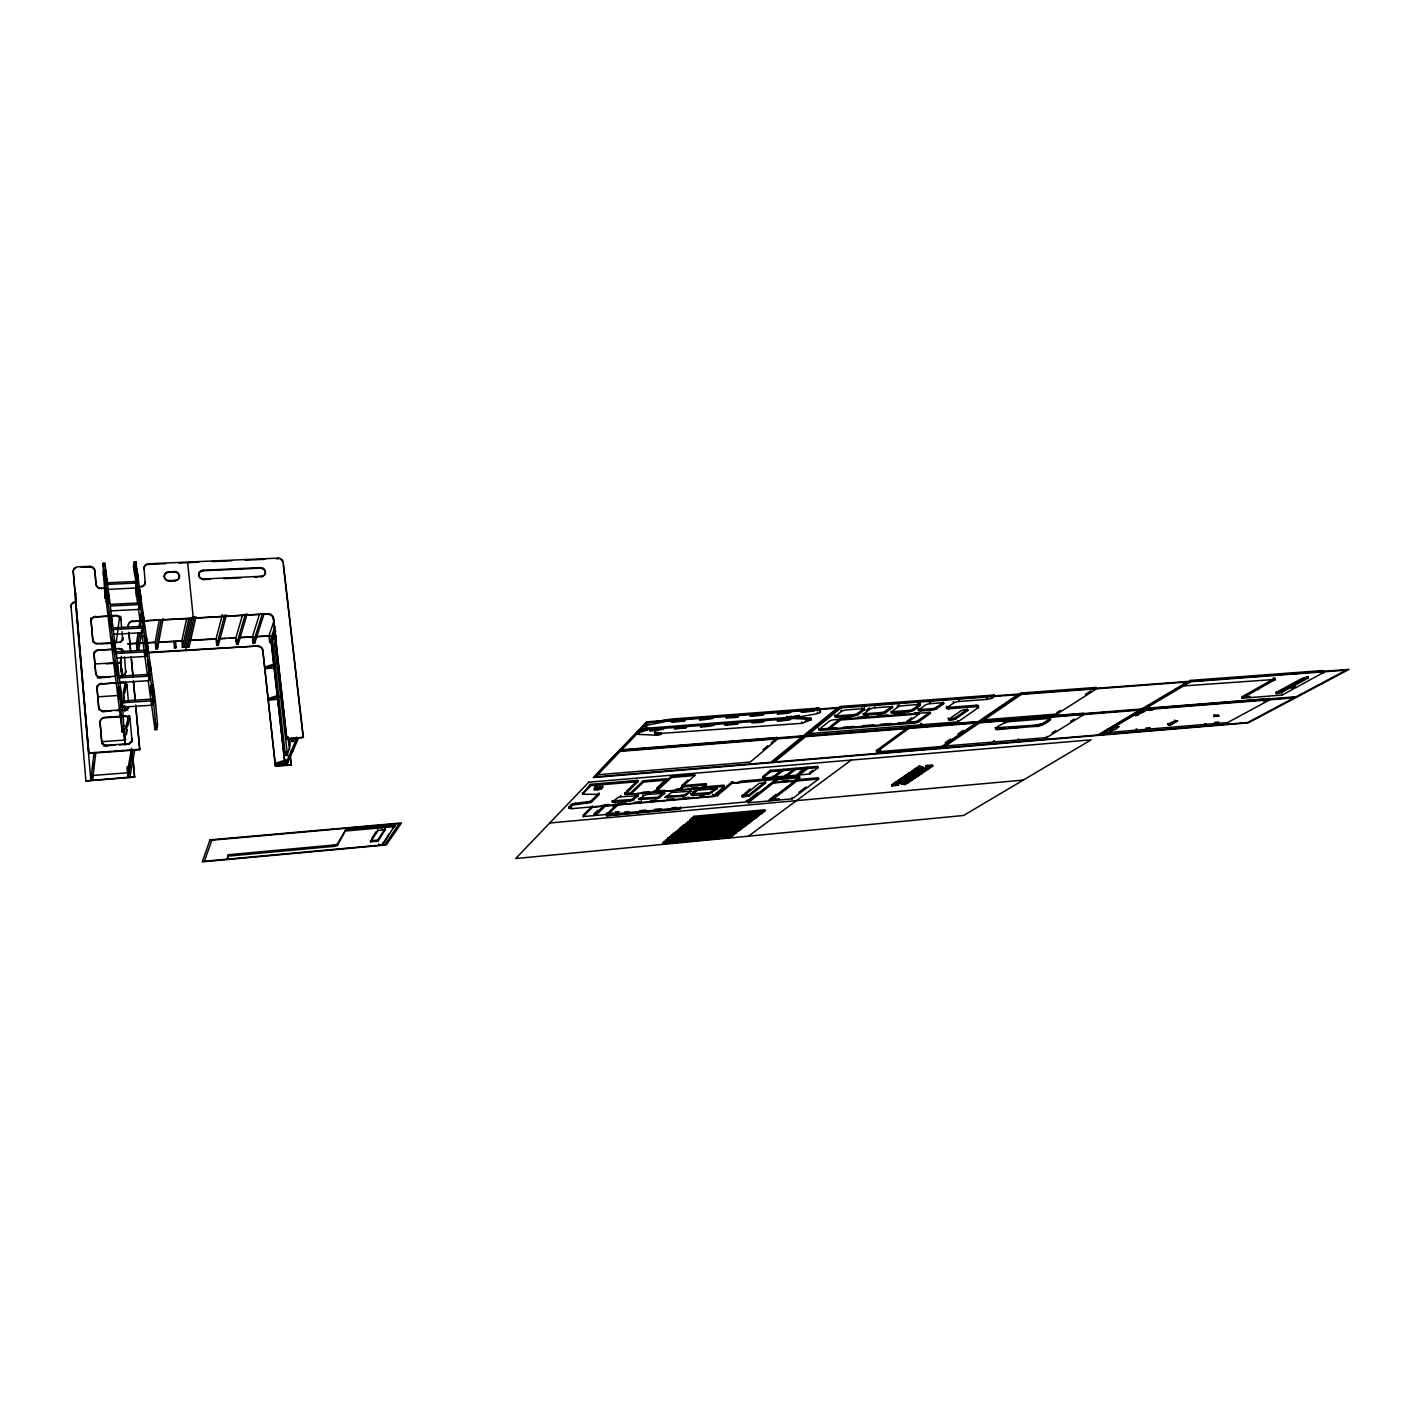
<?xml version="1.0" encoding="UTF-8"?>
<svg xmlns="http://www.w3.org/2000/svg" width="1420" height="1420" viewBox="0 0 1420 1420"><rect width="100%" height="100%" fill="white"/><g stroke="black" fill="none" stroke-linecap="round" stroke-linejoin="round"><path stroke-width="1.5" d="M146.863 643.402C149.224 660.034 145.426 627.516 146.26 639.018M123.984 731.832L122.209 732.081L120.611 704.356A27.832 1.846 86 0 0 119.653 695.392L103.376 565.284C101.761 562.622 105.719 562.551 105.151 565.213L121.516 695.267A27.832 1.881 86 0 1 122.493 704.231L124.055 731.939L123.771 730.714M92.193 775.586L92.584 779.988L95.779 752.955L93.951 753.097L90.827 780.13L75.438 601.76A4.775 4.295 6 0 0 71.035 606.287L71 606.855A4.775 4.295 6 0 1 73.077 603.021M135.716 705.101L139.746 749.724L88.856 753.452L73.236 571.532A5.005 4.455 7.3 0 1 77.834 566.846L89.549 566.349A4.988 4.455 7.8 0 1 94.891 570.591L96.028 584.578A4.97 4.455 7.9 0 0 99.453 588.554M76.023 593.187L75.402 602.328A4.775 4.295 6 0 0 73.609 602.737M96.028 584.578L94.838 571.195A4.97 4.455 7.8 0 0 89.495 566.953L89.549 566.349M156.697 729.117L157.567 724.875L155.419 702.066A27.69 2.272 86 0 0 154.389 693.155L135.858 562.32M95.779 616.333A5.005 4.526 6.4 0 0 91.182 621.108L91.129 621.694A5.005 4.508 6.4 0 1 95.726 616.919L115.641 615.322A4.97 4.508 7.4 0 1 121.002 619.564L120.931 620.132A4.97 4.491 7.4 0 0 115.57 615.889L95.726 616.919M91.182 621.108L92.726 639.799A5.005 4.544 5.8 0 0 94.004 642.514M103.003 563.367L105.044 597.554L105.222 598.566L104.618 588.058L122.191 732.081M98.743 649.703A5.023 4.562 5.3 0 0 94.128 654.531L94.075 655.099A5.023 4.562 5.3 0 1 98.69 650.253L118.694 648.567A4.988 4.544 6.3 0 1 123.984 652.224M101.388 588.803L101.441 588.217A4.97 4.455 7.9 0 1 96.081 583.975M104.317 566.314L104.778 563.278M98.14 644.077L98.193 643.509A5.023 4.544 5.8 0 1 92.779 639.248M95.743 672.832L95.69 673.382A5.023 4.579 4.6 0 0 101.122 677.659L101.175 677.109A5.041 4.579 4.6 0 1 95.743 672.832L94.128 654.531M370.549 841.811L378.093 841.137L385.264 829.653L378.075 830.505L370.549 841.811L370.354 840.711L377.649 840.054L385.335 828.499M132.859 756.966L134.598 777.184L85.928 780.947L128.155 777.237L127.356 768.539M88.856 753.452L73.236 571.532M101.725 683.357A5.041 4.615 4 0 0 97.11 688.274L97.057 688.789A5.041 4.597 4 0 1 101.672 683.89L149.632 680.553M122.688 729.117L124.57 728.992M97.11 688.274L98.69 707.249A5.059 4.633 3.2 0 0 100.98 710.781M92.921 769.214L93.649 762.93M94.394 756.647L94.874 752.458M136.764 568.621L138.201 578.703M98.743 706.734A5.059 4.633 3.3 0 0 104.192 711.029L104.121 711.544A5.059 4.633 3.2 0 1 101.548 711.083M100.128 721.591A5.059 4.651 2.5 0 1 104.689 717.828L124.782 716.479A5.023 4.633 3.6 0 1 130.214 720.756L130.303 720.242A5.041 4.633 3.7 0 0 124.853 715.964L104.76 717.331A5.059 4.651 2.6 0 0 100.11 722.301L101.69 741.435A5.076 4.668 1.7 0 0 103.465 744.63M112.34 626.255L112.251 623.735L110.44 623.824C106.731 593.169 111.754 639.266 110.44 623.824M116.262 642.479L119.617 616.351M118.694 648.567L118.605 649.117A4.988 4.544 6.3 0 1 123.718 652.206M101.761 740.938A5.076 4.686 1.7 0 0 107.228 745.251L107.174 745.731A5.076 4.668 1.7 0 1 104.583 745.287M120.416 661.56L120.984 657.371M121.57 653.164L122.138 648.976M135.947 561.947C129.557 563.048 137.988 580.762 135.077 583.318M121.481 656.395L120.647 662.448L121.978 676.949M121.676 682.647L121.765 682.115A5.023 4.597 5.1 0 1 127.161 686.375L127.09 686.907A5.005 4.597 5.1 0 0 121.676 682.647L101.672 683.89M136.071 588.182L136.675 581.401L135.823 587.259L137.775 604.299M132.841 620.895A4.952 4.491 8 0 0 128.315 625.652L128.244 626.22A4.952 4.491 8 0 1 132.752 621.463L268.167 613.813A4.775 4.366 16.1 0 1 273.385 617.948L286.805 739.003L296.709 738.276M136.675 596.151L136.498 597.039L135.645 589.406M121.303 707.231L121.818 701.054M123.504 693.546L125.12 682.647M124.232 701.427L123.646 695.143L125.599 682.115M124.836 692.924L125.812 686.392M120.15 687.031L120.256 689.552L118.392 689.676L118.268 687.262L119.653 699.385L118.392 689.676M298.431 738.151L303.401 737.317L283.237 562.249A4.739 4.278 17.7 0 0 278.071 558.131L148.443 563.775A4.899 4.402 10.6 0 0 144.006 568.408L143.917 569.012A4.899 4.402 10.6 0 1 147.112 564.592M156.963 729.543L155.064 729.773L155.721 724.999L153.573 702.19A27.69 2.254 86 0 0 152.543 693.279L134.296 561.947M128.652 706.539A5.023 4.615 4.3 0 1 124.285 709.68L124.215 710.195A5.023 4.615 4.3 0 0 128.563 707.053M157.567 726.685L155.703 726.827M145.195 582.289L145.284 581.685A4.917 4.438 9.8 0 1 140.811 586.353L140.722 586.957A4.917 4.42 9.8 0 0 145.195 582.289L144.006 568.408M147.715 564.45A4.899 4.402 10.6 0 1 148.355 564.397L148.443 563.775M136.409 643.509L138.024 633.231M138.982 627.072L140.26 618.836M139.781 632.557L137.03 649.969L136.462 643.242L127.942 643.721M138.716 649.863L141.503 632.468M124.57 738.702L124.463 733.306M126.451 727.004L126.132 729.028L126.078 725.016M126.522 726.525L128.208 716.106M142.568 627.906L142.213 632.734L142.834 626.291M124.712 740.281L128.705 715.627M126.557 734.069L127.25 729.809M127.889 725.851L128.581 721.662M127.409 743.796L127.321 744.275A5.041 4.651 2.8 0 0 131.918 739.27L132.007 738.791A5.041 4.668 2.8 0 1 127.409 743.796L107.228 745.251M146.863 653.289L146.331 656.413L116.422 658.152M127.551 771.397L131.616 748.145M131.758 749.813L128.546 772.924M129.291 768.717L130.054 764.351M130.782 760.286L132.646 749.707M155.188 642.461L159.288 619.883M165.927 580.017A4.881 4.402 11.4 0 1 168.607 572.349L174.234 571.497A4.864 4.384 11.7 0 1 179.488 575.686L179.381 576.272A4.864 4.384 11.7 0 1 174.997 580.904L169.477 581.153A4.881 4.402 11.4 0 1 166.992 580.673M161.01 620.664L155.809 648.887L157.496 648.798L163.158 618.392M169.477 581.153L169.584 580.567A4.881 4.402 11.4 0 1 164.312 576.378A4.881 4.402 11.4 0 1 168.714 571.745M179.381 576.272A4.864 4.384 11.7 0 0 174.11 572.1L174.234 571.497M174.997 580.904L175.104 580.301A4.864 4.384 11.7 0 0 179.488 575.686M153.289 703.645L153.697 698.977L120.895 701.125M187.653 562.675L193.333 618.303L132.752 621.463M173.826 641.414L159.04 641.982M175.494 641.308L181.849 640.704L182.434 647.36L187.422 647.076L194.345 616.635M174.465 647.822L176.186 647.467L174.465 647.822L173.879 641.148M181.796 640.97L186.695 618.446M571.816 808.654L568.976 808.246L572.615 805.104L591.128 802.477L599.311 794.366L599.098 793.017L590.649 801.288L572.828 803.649L568.816 807.039L571.621 807.323L571.816 808.654L712.751 796.176L724.342 786.449L724.129 785.153L702.137 787.053M182.434 647.36L188.629 619.209M198.605 575.402L198.729 574.798A4.828 4.366 13.2 0 1 203.078 570.201L260.339 567.627A4.757 4.313 16.5 0 1 265.522 571.745A4.757 4.313 16.5 0 1 261.298 576.307L254.517 577.212M184.103 647.272L190.422 618.836M185.754 647.183L192.605 616.724M200.326 578.437A4.828 4.366 13.2 0 1 202.936 570.787L203.078 570.201M186.02 650.644L185.825 646.916M201.391 579.076A4.828 4.366 13.2 0 0 203.841 579.555L203.983 578.97A4.828 4.366 13.2 0 1 198.729 574.798M189.091 646.987L196.066 616.546M215.964 639.035L222.425 614.558M224.733 615.038L216.639 645.408L218.29 645.319L226.454 614.949M275.799 631.066L272.906 639.603L272.835 643.917L285.047 752.351C285.42 762.664 291.597 744.612 289.893 740.885M276.03 635.13L274.522 644.396L287.55 755.529M236.323 642.159L235.88 637.917L242.376 615.517M236.554 644.272L245.447 613.955M264.298 575.473A4.757 4.313 16.4 0 0 260.162 568.213L260.339 567.627M238.187 644.183L247.151 613.866M276.208 558.805L277.983 558.451M259.381 614.629L252.387 636.994L253.097 643.331L254.712 643.224L263.694 614.984M278.071 558.131L277.894 558.734A4.721 4.278 17.6 0 1 278.498 558.752M253.097 643.331L262.008 615.073M283.237 562.249L283.041 562.852A4.721 4.278 17.6 0 0 280.29 559.214M147.325 652.88L257.765 645.993A4.579 4.207 14.6 0 1 262.753 649.952L275.445 766.285L291.153 765.078L290.355 755.884M193.333 618.303L268.167 613.813M275.445 766.285L262.753 649.952M286.805 739.003L273.385 617.948M268.895 636.071L274.326 619.83M275.054 626.255L269.605 642.39L271.22 642.284L275.338 630.196M265.007 667.045L275.072 663.672M265.185 668.572L275.231 665.199L274.238 668.021L265.185 668.572L265.132 666.69M275.64 638.183L275.586 636.231M638.006 794.614L631.563 799.495L612.038 800.862L612.34 802.264L614.061 802.513L632.202 800.702L638.237 795.697L618.57 797.046L612.34 801.821M791.437 717.189A23.394 5.68 -10.1 0 0 789.467 717.313L648.194 728.123C645.124 729.49 642.798 723.064 646.615 723.295L665.944 719.904A24.175 6.071 -9.3 0 1 674.678 718.804L816.376 708.26L819.908 708.74L820.405 712.112A4.242 1.029 -10.4 0 1 816.305 713.887L792.609 718.005L791.313 717.828L790.958 715.84M268.504 698.48L278.604 695.179M268.682 700.024L278.781 696.723L277.752 699.421L268.682 700.024L268.628 698.143M279.314 670.914L279.261 668.944M228.318 854.751L227.236 859.153L228.318 854.751L335.014 844.918L337.392 843.977L345.947 829.564L348.965 829.972M275.817 762.859L275.87 764.723L285.012 764.013L285.899 759.984L275.693 763.161L281.178 762.735M286.733 736.554L286.911 738.169L294.26 739.891L296.585 737.14M275.87 764.723L286.077 761.564M284.834 762.451L285.899 759.984M285.047 765.327L296.815 738.045L298.537 737.921L286.68 765.202L285.047 765.327L271.007 640.367M690.954 791.313L671.731 792.413L665.004 797.525L684.582 796.087L690.83 791.437L690.617 790.141C686.534 799.176 665.731 793.709 665.146 797.188M690.812 793.833L692.339 795.591L709.041 794.117L717.011 788.828L697.93 790.123L691.185 794.898M228.442 856.1L335.173 846.249L337.445 845.415L345.947 829.564M348.876 829.298L394.884 825.215L383.187 844.012L378.856 845.237L378.696 843.924M371.578 838.652L376.406 831.268M389.062 833.806L383.098 843.338M392.559 828.659L394.884 825.215M569.012 808.14L568.887 806.702M724.342 786.449L624.96 794.65L638.024 781.674L637.793 780.325L590.454 784.337L582.875 793.247M638.024 781.674L590.667 785.704L582.555 794.224L599.311 794.366M750.328 788.846L742.056 795.821L748.997 794.792L765.416 781.71L765.646 782.988L749.21 796.052L742.269 797.082L759.132 783.343L765.646 782.988M638.858 799.495L658.507 798.377L664.649 793.283L645.745 794.614L638.858 799.495L638.521 798.43L657.868 797.188L664.542 792.183L661.88 791.756L662.093 793.07M337.445 845.415L337.392 843.977M619.936 749.92L597.5 773.332L597.713 774.734L750.221 762.061L777.858 738.844L777.61 737.441L619.936 749.92L620.167 751.357L595.672 776.864L770.918 762.238L801.892 736.927L620.167 751.357M690.812 793.94L709.751 792.626L716.727 787.425M602.719 787.496A3.923 0.887 -8.8 0 0 599.985 786.786A3.923 0.887 -8.8 0 0 595.211 788.135L594.075 789.289A3.923 0.887 -8.8 0 0 596.826 789.981A3.923 0.887 -8.8 0 0 601.583 788.65L602.524 786.13A3.923 0.887 -8.8 0 0 602.648 785.881M594.27 788.561A3.923 0.887 -8.8 0 0 598.139 788.437A3.923 0.887 -8.8 0 0 601.37 787.301L602.524 786.13M592.619 807.234L592.424 805.921L583.034 815.275L583.229 816.571L592.619 807.234L603.447 806.276L603.251 804.962M597.802 810.323L593.702 814.317L593.897 815.612L583.229 816.571M593.897 815.612L603.447 806.276M609.357 804.43L605.044 804.803L595.477 814.157L595.672 815.453L606.287 814.494L616.28 804.998M595.672 815.453L605.257 806.116L616.031 805.158M626.22 791.472L637.793 780.325M613.049 806.524L615.836 803.862L616.386 805.619L616.635 804.643M606.553 815.772L680.695 808.264L680.482 807.004L679.63 809.187L606.553 815.772L606.091 813.216M607.795 813.128L607.991 814.405L617.824 804.998L713.976 796.46L717.65 795.306L732.134 783.272L776.332 779.438L776.101 778.142L741.098 781.16C735.347 783.574 735.276 782.402 731.903 781.958L717.437 794.028L712.822 795.289M630.853 794.135L643.509 782.083L666.992 780.077L666.761 778.728L643.295 780.734L630.64 792.822L630.853 794.135L653.892 792.129L671.252 776.154L694.593 774.184L694.824 775.515L678.547 789.999L655.703 791.987L655.49 790.656L659.643 790.301M656.59 788.135L665.305 780.077M655.703 791.987L671.465 777.503L694.824 775.515M681.582 785.775L688.096 779.971M683.464 785.544L680.127 788.526L680.34 789.84L702.989 787.869L706.432 784.905L706.219 783.591L683.464 785.544L683.677 786.875L680.34 789.84M1118.942 726.649C1113.386 732.205 1113.866 728.691 1109.783 729.525M692.463 792.307L695.445 789.715L695.658 791.029M1144.946 711.296L1135.592 715.627L1142.905 711.029M706.219 783.591L702.776 786.556L702.989 787.869M679.63 809.187L680.695 808.264M762.984 749.76L767.865 745.642M771.113 742.909L775.977 738.808M678.689 837.197L667.702 838.226L666.424 840.64L734.406 834.143L736.004 832.936L735.808 831.747L731.406 832.173M737.956 830.132L736.536 832.528L668.376 839.025L669.672 836.611L740.317 829.67L740.104 828.499L738.684 830.895L670.346 837.392L671.642 834.978L742.482 828.02L742.269 826.848L740.849 829.262L672.334 835.759L673.63 833.327L677.908 832.919M744.577 820.76L751.073 820.156L751.286 821.346L749.618 822.624L680.357 829.102L681.689 826.635L690.368 825.819M751.854 820.938L753.31 818.452L751.854 820.938L682.399 827.416L683.73 824.931L690.262 824.328M700.912 818.754L689.942 819.766L688.593 822.304L758.599 815.808L760.108 813.305L758.599 815.808M755.795 812.169L762.398 811.566L762.611 812.772L760.889 814.068L690.67 820.565L692.055 818.026L698.64 817.423M692.569 817.601L694.167 816.269L764.705 809.808L764.918 811.033L763.179 812.329L692.783 818.825L692.569 817.601L764.918 811.033M662.554 843.835L664.01 842.646L731.761 836.149L730.182 837.338L662.554 843.835L663.814 841.457L664.01 842.646M665.944 841.03L665.749 839.859L664.489 842.237L665.944 841.03L733.874 834.552L733.678 833.38M666.424 840.64L667.897 839.415L736.004 832.936M668.376 839.025L669.672 836.611M670.346 837.392L671.642 834.978M672.334 835.759L673.63 833.327M675.813 832.865L675.618 831.659L674.322 834.108L675.813 832.865L744.666 826.369L744.453 825.18L742.82 826.422M677.819 831.197L677.624 829.99L676.31 832.457L677.819 831.197L746.849 824.718L746.654 823.511M678.334 830.789L679.843 829.528L749.068 823.032L748.855 821.843L747.399 824.292L678.334 830.789L679.647 828.322L679.843 829.528M680.357 829.102L681.689 826.635M682.399 827.416L683.73 824.931M685.984 824.452L685.789 823.227L684.44 825.73L685.984 824.452L755.777 817.955L755.564 816.748M688.061 822.73L687.866 821.505L686.517 824.008L688.061 822.73L758.031 816.234L757.836 815.027M688.593 822.304L690.155 821.009L760.321 814.512M690.67 820.565L692.055 818.026M692.783 818.825L694.167 816.269M737.353 783.325L739.092 782.615M946.359 706.61A4.118 0.959 -11.2 0 1 946.554 706.45L946.838 707.852L953.601 702.989A4.153 0.976 -11.3 0 1 959.015 701.48L986.882 699.385A4.153 0.976 -11.5 0 0 992.314 697.877L994.39 696.421L994.106 695.019L840.693 706.45L809.134 732.188L809.382 733.59L957.896 721.875L978.362 707.604L978.078 706.219A4.082 0.941 -11.4 0 0 976.161 705.278L948.542 707.391A4.118 0.959 -11.2 0 1 946.448 707.231M772.072 762.629L839.788 707.409M840.977 707.888L807.057 735.489L977.776 721.963L1017.785 694.682L840.977 707.888L840.693 706.45M1168.021 723.827C1169.068 728.087 1176.31 720.721 1177.57 721.023M1168.376 725.194L1177.553 720.934M819.056 729.49L829.316 721.2A4.153 0.994 -10.5 0 1 834.605 719.691L928.219 712.538A4.1 0.959 -11.1 0 1 930.26 713.461L918.918 721.697A4.047 0.941 -11 0 1 913.699 723.153L821.363 730.359A4.1 0.976 -10.4 0 1 819.056 729.49L818.79 728.087A4.1 0.976 -10.4 0 0 818.648 728.229M835.297 716.354L841.368 711.455A4.207 1.029 -10.6 0 1 846.764 709.911L862.153 708.757A4.207 1.012 -10.7 0 1 864.407 709.716L858.195 714.615A4.171 1.012 -10.6 0 1 852.87 716.124L837.622 717.278A4.189 1.012 -10.5 0 1 835.297 716.354L835.031 714.934A4.189 1.012 -10.5 0 0 837.356 715.857L852.586 714.686A4.171 1.012 -10.6 0 0 857.928 713.195L864.141 708.278A4.207 1.012 -10.7 0 0 864.443 707.817M770.457 770.35L762.504 776.775L762.735 778.089L773.243 777.184L781.319 770.776L781.071 769.445L770.457 770.35L770.687 771.681L762.735 778.089M851.077 717.792L840.161 718.626L829.014 727.572L829.262 728.975L906.972 722.886L919.042 714.011L918.758 712.609L914.391 712.947M829.262 728.975L840.427 720.047L919.042 714.011M782.846 769.303L774.77 775.728L775 777.024L785.473 776.119L793.656 769.711L793.425 768.397L782.846 769.303L783.077 770.616L775 777.024M757.623 792.733L748.908 799.637L749.121 800.88L745.5 801.998L607.991 814.405M777.503 778.266L773.758 781.213L773.989 782.509L795.857 780.592L799.708 777.645L799.478 776.367L777.503 778.266L777.734 779.562L773.989 782.509M749.121 800.88L776.332 779.438M773.367 782.988L773.137 781.71L747.949 801.554L748.162 802.815L773.367 782.988L795.235 781.089L795.005 779.811L791.561 782.455M866.218 710.337L869.342 707.888L869.608 709.325L863.36 714.224A4.171 0.994 -10.7 0 0 865.596 715.147L880.702 713.994A4.153 0.994 -10.8 0 0 886.044 712.485L892.434 707.604L892.15 706.166L885.76 711.065A4.153 0.994 -10.8 0 1 880.418 712.574L865.33 713.727A4.171 0.994 -10.7 0 1 863.111 713.568M795.182 768.255L786.982 774.681L787.212 775.977L797.649 775.072L805.939 768.681L805.708 767.368L795.182 768.255L795.413 769.569L787.212 775.977M799.069 772.498L805.708 767.368M807.447 767.208L799.158 773.634L799.389 774.929L809.773 774.024L818.168 767.634L817.938 766.321L807.447 767.208L807.696 768.522L799.389 774.929M776.066 794.366L769.178 799.655L769.409 800.898L748.162 802.815M796.922 778.337L799.478 776.367M796.709 779.651L770.847 799.495L771.06 800.738L792.129 798.839L818.63 779.047L818.399 777.769L796.709 779.651L796.939 780.947L771.06 800.738M769.409 800.898L795.235 781.089M812.897 770.172L809.542 772.746L809.773 774.024M920.16 705.509A4.171 0.994 -11 0 0 918.066 704.551L902.978 705.687A4.189 0.994 -10.9 0 0 897.582 707.213L891.156 712.094A4.153 0.994 -10.9 0 0 893.304 713.035L908.25 711.881A4.136 0.976 -11 0 0 913.61 710.39L920.16 705.509L919.894 704.089A4.171 0.994 -11.1 0 0 920.231 703.645M735.808 831.747L734.406 834.143M764.705 809.808L763.179 812.329M664.489 842.237L732.294 835.741L733.874 834.552M738.684 830.895L740.317 829.67M740.849 829.262L742.482 828.02M744.666 826.369L743.015 827.611L674.322 834.108M676.31 832.457L745.216 825.961L746.849 824.718M747.399 824.292L749.068 823.032M684.44 825.73L754.091 819.234L755.777 817.955M686.517 824.008L756.345 817.529L758.031 816.234M995.189 727.803L1036.032 725.123C1037.345 729.472 1056.799 717.686 1048.741 718.502L1009.656 721.609C1005.804 721.271 989.935 729.986 997.603 729.56L1038.677 726.028L1027.92 726.259M798.963 792.307L806.028 787.035M891.085 711.544A4.153 0.994 -10.9 0 0 893.038 711.615L907.983 710.479A4.136 0.976 -11 0 0 913.326 708.988L919.894 704.089M748.464 836.167L851.254 760.073M918.669 710L925.254 705.119A4.171 0.994 -11.1 0 1 930.668 703.61L941.531 702.829A4.153 0.994 -11.2 0 1 943.572 703.77L936.863 708.651A4.136 0.976 -11.1 0 1 931.502 710.142L920.746 710.923A4.136 0.976 -11.1 0 1 918.669 710L918.385 708.598M911.871 717.686L906.688 721.502L906.972 722.886M941.886 746.458L876.637 751.872L876.389 750.559L908.569 727.075L975.842 721.75L976.126 723.099L939.33 748.198L774.521 761.936L805.637 736.643L976.126 723.099M898.043 722.975L913.415 721.768A4.047 0.941 -11 0 0 918.651 720.313L929.976 712.059L930.26 713.461M918.154 709.272A4.136 0.976 -11.1 0 0 920.462 709.521L931.236 708.74A4.136 0.976 -11.1 0 0 936.579 707.249L943.27 702.367A4.153 0.994 -11.2 0 0 943.466 702.208M876.637 751.872L908.835 728.442L908.569 727.075M1050.303 717.881L1050.392 719.354M382.743 842.93L383.187 844.012M717.26 794.153L717.65 795.306M948.791 719.337L960.452 711.101A4.082 0.941 -11.3 0 1 965.76 709.627A4.082 0.941 -11.3 0 1 967.694 710.55L955.98 718.768A4.029 0.923 -11.2 0 1 950.743 720.206A4.029 0.923 -11.2 0 1 948.791 719.337L948.524 717.952A4.029 0.923 -11.2 0 0 950.459 718.84A4.029 0.923 -11.2 0 0 955.695 717.402L967.428 709.166L967.694 710.55M991.764 696.634A4.153 0.976 -11.5 0 0 992.03 696.474L994.106 695.019M945.223 742.696L950.619 738.986M957.825 734.069L963.239 730.377M979.356 721.466L945.294 744.683L945.56 745.979L1046.771 737.583L1083.851 714.544L1083.566 713.231L979.356 721.466L979.64 722.816L942.738 747.914L1098.033 734.957L1139.869 710.106L979.64 722.816M984.699 719.745L984.095 718.254L1021.122 693.013L1096.293 687.404L1096.595 688.789L1056.977 714.047L984.699 719.745L984.415 718.396M940.271 748.571L1020.501 693.918M1021.424 694.398L981.309 721.679L1141.769 708.971L1187.156 682.026L1021.424 694.398L1021.122 693.013M1215.751 714.97L1213.656 715.396L1214.455 714.952M891.653 784.71L895.203 782.793L898.665 785.136L891.884 785.934L891.653 784.71L895.931 784.337M898.665 785.136L895.434 784.017L895.079 782.384L898.647 780.45L902.108 782.81L895.31 783.627L898.079 781.745L902.108 782.81M898.878 781.674L898.54 780.059L901.309 778.16L905.356 779.243L905.587 780.485L898.771 781.284L901.558 779.403L905.587 780.485M904.824 775.799L902.019 777.698L902.25 778.923L909.102 778.124L908.853 776.882L904.824 775.799L905.055 777.042L902.25 778.923M905.516 775.32L908.356 773.403L912.385 774.503L912.634 775.746L905.765 776.562L905.516 775.32L912.385 774.503M912.634 775.746L909.404 774.574L909.066 772.924L912.723 770.918L916.202 773.35L909.297 774.166L912.155 772.231L916.202 773.35M919.787 770.936L915.74 769.817L912.865 771.752L919.787 770.936L919.539 769.693L915.492 768.557L912.616 770.51L912.971 772.16M916.557 769.746L916.219 768.06L919.113 766.108L923.16 767.261L923.408 768.504L916.468 769.321L919.361 767.368L923.408 768.504M891.884 785.934L895.434 784.017M905.765 776.562L909.404 774.574M1216.922 714.934L1218.36 714.952M898.416 783.911L898.31 785.366M911.942 780.112L914.746 778.231L914.515 777.006L907.699 777.805L907.93 779.047L911.942 780.112L910.894 778.959L911.232 780.592L908.445 782.455L904.433 781.39L904.203 780.166L907.398 781.302L907.735 782.917L904.966 784.763L900.972 783.716L900.724 782.491L907.504 781.692L904.735 783.538M895.079 782.384L901.877 781.586M904.203 780.166L911.001 779.349M898.54 780.059L905.356 779.243M908.853 776.882L908.747 778.355M915.9 774.823L911.569 775.196L911.462 776.669L915.456 777.769L918.296 775.87L917.959 774.219M919.024 775.391L918.775 774.148L921.633 772.231L914.764 773.048L915.012 774.291L919.024 775.391L921.882 773.474L921.544 771.823L922.592 772.995L918.598 771.894L918.349 770.634L925.236 769.817L925.485 771.078L922.592 772.995M909.066 772.924L915.953 772.107M928.786 766.977L929.124 768.646L926.213 770.598L922.201 769.462L921.953 768.202L928.875 767.403L925.964 769.338M916.219 768.06L923.16 767.261M925.964 765.522L925.84 767.013L929.035 768.238L932.78 766.197L932.532 764.954L925.964 765.522L925.84 767.013M900.972 783.716L907.735 782.917M904.433 781.39L911.232 780.592M907.93 779.047L914.746 778.231M911.462 776.669L918.296 775.87M915.012 774.291L921.882 773.474M918.598 771.894L925.485 771.078M922.201 769.462L929.124 768.646M1275.817 692.285L1281.852 690.865L1308.228 676.523M1308.104 678.139C1309.595 675.973 1302.868 677.872 1301.643 678.618L1275.799 692.658C1274.486 694.717 1280.946 692.871 1282.171 692.161L1308.104 678.139L1307.767 676.825M1056.693 712.716L1060.296 710.408M1085.483 694.309L1090.897 690.865M1040.665 724.715L1050.232 718.662M1040.807 725.354L1049.877 719.585M1052.06 732.844L1055.77 730.537M1070.591 721.307L1074.301 718.999M1188.362 682.292L1190.262 680.411L1322.055 670.595L1324.097 672.192L1282.225 695.054L1242.074 698.214L1241.772 696.918L1275.142 678.068M1242.074 698.214L1275.462 679.399L1183.552 685.931L1183.233 684.582L1187.617 682.718M1142.887 708.527L1104.174 731.513L1104.44 732.773L1227.679 722.531L1269.799 699.794L1269.48 698.516L1142.887 708.527L1143.189 709.84L1101.228 734.69L1247.789 722.46L1294.081 697.859L1143.189 709.84M1098.76 735.347L1189.907 681.28M1116.067 725.602L1109.73 729.365L1109.961 730.661L1117.025 726.33M1142.426 710.089L1135.29 714.224L1135.627 715.485M1190.581 681.76L1145.07 708.722L1296.176 696.741L1346.266 670.134L1190.581 681.76L1190.262 680.411M1168.056 723.916L1175.547 720.756M1244.168 696.741L1245.784 696.545M1258.759 688.647L1258.173 689.694M1263.747 701.622L1269.48 698.516M1291.508 688.593L1295.359 686.517M1116.351 726.88L1118.924 726.525M1170.524 723.596L1170.861 724.821M1152.312 708.509L1150.271 708.882L1152.33 708.26M661.312 734.175L657.389 735.276L638.84 734.389A4.313 1.083 -9.1 0 1 638.095 732.968L637.846 731.495C640.881 730.199 647.378 726.17 649.188 729.436L789.733 718.751A23.394 5.662 -10.1 0 1 797.01 718.609L811.423 719.656L802.193 723.312L654.691 733.856L661.312 734.175L661.063 732.702M638.095 732.968L648.567 729.49M699.385 717.97L708.633 717.011M686.109 726.294L684.6 726.667L685.523 728.052L686.534 727.484L674.322 728.762L684.848 728.14M777.326 712.148L784.479 711.349M805.104 721.147L811.139 718.165L796.744 717.171A23.394 5.68 -10.1 0 0 793.301 717.118M1112.428 730.484L1110.014 730.785M696.474 789.183L697.717 788.828M747.878 800.134L746.228 800.578M1005.946 720.934L1008.91 720.313M726.436 715.733L725.371 716.212L726.543 717.899C753.079 717.189 726.277 715.254 726.543 717.899M762.859 720.632C770.243 723.472 734.53 722.602 762.114 722.247M674.678 718.804L674.926 720.313A24.175 6.053 -9.3 0 0 666.193 721.395L644.928 725.691M645.532 793.301L646.987 793.07M669.104 720.561L670.755 721.005M651.141 730.004C641.911 733.27 683.517 726.365 651.141 730.004L650.892 728.513M1135.911 715.644C1133.959 713.816 1138.929 713.337 1138.201 715.272M702.119 726.117C691.735 729.134 733.643 722.922 702.119 726.117L701.87 724.661M736.59 724.2C746.955 721.253 705.349 727.377 736.59 724.2L736.341 722.745L738.045 722.088M779.03 720.259C768.77 723.206 809.56 717.171 779.03 720.259L778.764 718.822M701.16 719.07C690.706 722.194 733.057 715.769 701.16 719.07L700.912 717.579M683.659 721.111C694.256 718.041 651.46 724.378 683.659 721.111C685.86 717.544 684.547 719.177 678.352 719.265M761.972 715.236C772.409 712.254 730.661 718.396 761.972 715.236C765.007 711.172 760.712 713.816 754.996 713.55M779.101 713.231C768.77 716.23 810.021 710.124 779.101 713.231L778.852 711.775M802.974 711.455C792.413 714.331 833.984 708.438 802.974 711.455C802.655 708.686 799.637 710.816 802.052 712.236M1111.558 730.679L1111.274 729.418M1136.905 714.26L1137.189 715.538M1036.032 725.123L1041.126 723.738L1041.41 725.052M672.352 835.99L676.772 835.563M731.868 830.345L736.288 829.937M668.199 837.835L738.151 831.303M687.475 836.344L694.06 835.723M702.847 834.889L707.249 834.481M718.236 833.433L722.62 833.007M674.518 839.007L678.902 838.599M687.67 837.764L694.238 837.143M703.006 836.291L707.391 835.883M718.342 834.836L722.727 834.41M674.748 840.409L679.115 840.001M687.848 839.167L694.416 838.528M703.148 837.693L707.515 837.285M718.449 836.238L722.816 835.812M701.622 838.9L705.988 838.474M716.905 837.427L721.253 837.019M712.538 821.878L716.887 821.47M698.959 823.511L705.474 822.908M714.171 822.091L718.52 821.701M729.401 820.689L735.915 820.068M744.612 819.269L751.144 818.665M682.203 826.209L753.523 819.659M699.03 825.02L705.545 824.399M714.207 823.6L720.721 822.979M731.566 821.967L735.897 821.577M680.162 827.895L751.286 821.346M686.144 827.718L690.457 827.31M701.285 826.298L705.598 825.89M716.425 824.878L720.739 824.47M731.548 823.458L735.879 823.05M686.25 829.191L690.564 828.783M701.356 827.771L705.669 827.363M716.461 826.351L722.922 825.748M731.548 824.931L735.862 824.523M686.375 830.647L692.836 830.043M701.427 829.227L705.74 828.836M716.496 827.824L722.94 827.203M731.548 826.404L738.009 825.801M686.499 832.102L692.924 831.499M701.515 830.682L707.941 830.079M718.68 829.067L722.957 828.659M731.548 827.86L737.992 827.256M672.139 834.552L676.417 834.161M687.12 833.149L691.398 832.741M702.101 831.729L706.397 831.321M717.1 830.309L721.378 829.901M732.081 828.889L736.359 828.481M709.627 816.411L714.029 816.003M725.016 814.991L731.62 814.388M740.406 813.589L747.009 812.968M690.475 819.34L762.611 812.772M709.68 817.955L716.266 817.352M727.217 816.34L731.602 815.932M742.571 814.92L746.955 814.512M696.616 820.689L703.166 820.085M711.917 819.269L718.467 818.665M727.217 817.867L733.785 817.245M742.518 816.447L746.902 816.038M697.22 821.789L701.587 821.381M712.485 820.37L716.851 819.961M727.768 818.949L732.134 818.541M743.033 817.529L747.399 817.121M698.871 822.003L703.237 821.612M714.136 820.6L718.502 820.192M727.217 819.375L733.767 818.772M742.482 817.955L749.032 817.352M613.759 813.003L607.298 813.589L607.511 814.867M624.516 812.027L628.829 811.654M639.586 810.678L646.047 810.092M654.655 809.329L661.116 808.743M671.873 807.785L676.168 807.394M775.054 799.123L779.278 798.732M549.735 822.996L1023.323 780.077M905.055 777.042L909.102 778.124M617.629 803.702L626.273 802.939M634.935 802.176L641.432 801.59M650.076 800.827L656.572 800.259M667.382 799.3L673.879 798.732M682.541 797.969L689.019 797.383M699.847 796.442L704.178 796.052M346.107 830.931L395.062 826.564M683.677 786.875L706.432 784.905M777.734 779.562L799.708 777.645M926.213 766.764L932.78 766.197M624.658 793.23L631.793 793.159M642.781 792.2L649.384 791.632M653.768 791.259L664.773 790.301M675.76 789.342L682.363 788.774M691.149 788.011L697.753 787.443M781.887 780.947L788.437 780.379M710.213 787.55L715.13 787.159M796.939 780.947L818.63 779.047M770.687 771.681L781.319 770.776M783.077 770.616L793.656 769.711M795.413 769.569L805.939 768.681M807.696 768.522L818.168 767.634M993.308 741.346L994.39 740.619M1017.856 739.305L1019.045 739.216M1137.384 729.383L1136.106 728.868M1204.852 723.792L1205.97 723.703M876.389 750.559L880.737 750.204M1145.869 728.069L1150.164 727.697M1214.455 722.372L1218.768 722.017M996.023 728.833L1004.526 728.14M1008.768 727.803L1021.53 726.774M995.58 729.205L1004.277 728.513M1014.217 727.697L1020.678 727.182M1031.453 726.312L1038.073 726.419M818.577 728.637A4.1 0.976 -10.4 0 0 821.115 728.957L836.504 727.768M843.09 727.253L854.077 726.383M862.863 725.709L873.868 724.857M880.453 724.342L891.441 723.472M1244.328 697.362L1250.115 696.279M618.712 750.931L1296.691 697.184M946.838 707.852A4.118 0.959 -11.2 0 0 948.826 708.793L976.463 706.681A4.082 0.941 -11.4 0 1 978.362 707.604M92.193 775.497L128.581 772.711L128.439 771.113M857.627 717.295L868.543 716.461M877.276 715.786L888.192 714.952M894.742 714.455L905.658 713.603M286.201 762.647L287.852 762.522M129.877 777.113L134.669 776.74M275.622 765.841L285.136 765.114L271.309 642.035L269.693 642.124L268.983 635.823L256.221 636.533M286.787 764.99L291.348 764.634M1197.042 680.961L1203.681 680.464M1216.94 679.488L1221.378 679.15M1236.838 677.997L1241.275 677.659M1254.534 676.666L1261.173 676.168M1274.432 675.192L1281.071 674.695M1292.111 673.861L1298.75 673.364M1312.009 672.388L1318.647 671.891M291.082 751.34L292.751 751.216M285.047 752.351L286.68 752.245M869.608 709.325A4.189 1.012 -10.8 0 1 875.004 707.799L890.251 706.645A4.189 1.012 -10.9 0 1 892.434 707.604M286.059 755.476L287.71 755.351M88.91 752.973L139.834 749.227M287 738.524L303.401 737.317M294.064 738.276L295.253 738.187L295.449 739.802M293.745 741.293L291.81 741.577L290.993 738.276M816.056 709.751L820.334 710.497M101.601 741.702L125.599 739.997L125.439 738.4M103.66 745.979L115.233 745.145M119.262 744.861L129.007 744.169M121.871 730.554L123.735 730.43M122.581 725.993L124.463 725.851M155.632 723.703L157.478 723.579M104.192 711.029L124.285 709.68M102.453 711.651L110.955 711.083M116.174 710.728L127.96 709.947M121.055 702.829L153.857 700.699M120.611 704.356L122.493 704.231M153.573 702.19L155.419 702.066M120.398 707.284L152.987 705.136M151.159 685.629C158.188 713.923 145.621 682.612 153.005 685.505L154.194 696.581M151.106 687.599L152.934 687.475L153.697 692.942M97.962 696.794L117.86 695.516M119.653 695.392L121.516 695.267M152.543 693.279L154.389 693.155M1110.209 730.785L1110.014 729.525M101.175 677.109L115.18 676.257M117.789 676.293L150.307 674.305M97.341 677.89L110.032 677.109M118.499 676.594L124.853 676.204M117.949 677.979L150.467 675.991M116.475 672.068C117.842 687.812 112.677 641.059 116.475 672.068L118.357 672.299M149.029 670.098C150.484 686.073 144.858 638.805 149.029 670.098L150.857 669.991L150.964 671.11M95.069 663.957L121.499 662.394M106.021 663.832L121.428 662.927M127.906 643.988L154.745 642.479M158.987 642.248L182.949 640.899M189.534 640.526L216.053 639.035M219.638 638.84L225.727 638.503M229.312 638.29L235.951 637.917M239.643 637.722L271.309 635.929M113.422 647.733C114.576 661.968 109.872 618.747 113.422 647.733L115.251 647.626L115.393 649.792M145.71 645.905C146.899 660.353 141.698 615.499 145.71 645.905L147.52 645.798M272.977 639.373L274.592 639.284M98.69 650.253L111.967 649.49M145.656 647.893L147.467 647.786M137.065 649.703L138.752 649.615M182.488 647.112L189.144 646.739M254.801 642.976L253.168 643.065L252.476 636.746L239.714 637.456M114.736 651.904L146.97 650.058L147.13 651.727L114.896 653.591M147.414 652.366L257.765 645.993M272.942 645.053L274.575 644.964M113.422 634.296L143.083 632.681M98.193 643.509L118.126 642.39A4.988 4.526 6.8 0 0 122.67 637.598L122.599 638.166A4.988 4.526 6.8 0 1 121.818 640.97M100.341 643.952L111.417 643.331M138.148 643.153L155.241 642.195L155.863 648.638L157.549 648.532L157.123 644.254M190.617 640.207L216.035 638.787L216.71 645.159L218.36 645.071L217.899 640.81M219.709 638.574L235.951 637.669L236.625 644.023L238.258 643.917L237.814 639.692M113.866 627.853L143.704 626.255L143.864 627.889L111.878 629.61M109.358 615.144L111.044 614.576L111.026 615.57M141.272 613.511C148.017 640.633 135.947 610.778 143.065 613.422L143.952 619.883M141.219 615.517L143.012 615.41L143.597 619.723M1322.055 670.595L1323.759 670.879L1323.405 672.867M110.902 604.334L140.491 602.861M111.044 605.967L140.651 604.494M110.476 610.884L139.888 609.393L139.728 607.778M107.494 600.341C108.754 615.428 103.891 570.325 107.494 600.341L109.304 600.252L109.411 602.737L108.133 591.235L108.115 592.672M105.825 601.494L107.618 601.405M137.19 599.95L138.947 599.861M106.074 582.821L137.527 581.366M169.584 580.567L175.104 580.301M203.983 578.97L261.298 576.307M203.841 579.555L210.462 579.253M223.668 578.632L241.293 577.816M106.216 584.436L137.687 582.981M101.441 588.217L105.825 588.004M107.778 589.353L136.959 587.969M106.429 591.821L108.239 591.732M168.607 572.349L174.11 572.1M202.936 570.787L260.162 568.213M136.302 577.337C137.633 592.104 132.433 548.794 136.302 577.337L138.077 577.248M102.826 563.527L104.832 563.438M134.137 562.178L136.178 562.072M102.808 563.758L104.956 563.935M134.101 562.409L136.32 562.586M103.252 564.379L105.027 564.308M134.634 563.012L136.391 562.941M103.305 564.805L105.098 564.716M134.705 563.438L136.462 563.367M103.376 565.284L105.151 565.213M134.776 563.917L136.551 563.846M81.224 567.308L86.318 567.095M148.355 564.397L165.82 563.634M178.92 563.066L198.729 562.196M212.006 561.61L231.939 560.74M245.216 560.172L265.149 559.303M103.731 570.166C110.174 596.205 98.583 568.976 105.506 570.077L106.677 581.188L106.589 578.685M81.686 567.29L89.495 566.953M700.752 725.425L701.303 726.88M1144.91 711.189L1142.266 711.562L1141.982 710.248M654.442 732.383L658.862 732.596M777.326 719.585L778.142 721.023M777.397 712.556L778.213 714.011M646.81 726.649L645.674 726.419M649.685 729.259L650.378 730.767M699.314 718.325L700.344 719.851M900.724 782.491L903.936 783.609M921.953 768.202L925.148 769.409M154.993 729.738L148.159 680.411M644.68 724.2L645.763 727.768M791.277 717.757L799.531 715.396L787.017 717.597L786.751 716.159M120.168 687.014L120.948 695.037M293.195 740.903L292.822 739.252M1281.852 690.865L1282.171 692.161M1281.905 693.776L1282.225 695.054M1274.503 678.76L1274.841 680.073M1273.385 677.802L1273.705 679.133M1276.58 692.25L1276.899 693.546M1174.713 720.029L1175.014 721.289M1169.601 723.827L1169.885 725.087M1168.358 723.934L1168.642 725.194M120.895 669.619L121.126 670.968M1048.457 717.171L1048.741 718.502M1046.505 736.288L1046.771 737.583M1009.371 720.277L1009.656 721.609M1004.206 721.679L1004.49 723.011M992.03 696.474L992.314 697.877M997.337 728.229L997.603 729.56M995.562 727.413L995.846 728.726M986.882 699.385L986.598 697.983A4.153 0.976 -11.5 0 0 987.095 697.93M976.161 705.278L976.463 706.681M958.713 700.06L959.015 701.48M957.612 720.508L957.896 721.875M953.299 701.569L953.601 702.989M955.695 717.402L955.98 718.768M948.542 707.391L948.826 708.793M943.27 702.367L943.572 703.77M112.304 626.167L111.434 617.221M936.579 707.249L936.863 708.651M930.668 703.61L930.384 702.19A4.171 0.994 -11.1 0 0 929.355 702.314M931.236 708.74L931.502 710.142M920.462 709.521L920.746 710.923M917.781 703.131L918.066 704.551M921.775 723.33L920.48 723.419M929.603 766.906L929.851 768.167M918.651 720.313L918.918 721.697M913.326 708.988L913.61 710.39M922.787 767.492L923.035 768.753M913.415 721.768L913.699 723.153M922.308 767.971L922.556 769.214M919.947 766.037L920.195 767.297M919.113 766.108L919.361 767.368M907.983 710.479L908.25 711.881M919.184 769.924L919.432 771.184M918.705 770.403L918.953 771.646M915.492 768.557L915.74 769.817M915.598 772.356L915.829 773.598M915.119 772.799L915.368 774.06M915.226 776.527L915.456 777.769M911.906 770.989L912.155 772.231M912.031 774.752L912.279 775.977M911.569 775.196L911.817 776.438M897.298 705.793L897.582 707.213M908.356 773.403L908.587 774.645M908.037 777.574L908.285 778.817M908.197 781.231L908.445 782.455M905.64 775.728L905.871 776.971M893.038 711.615L893.304 713.035M905.001 779.473L905.232 780.716M904.54 779.935L904.788 781.16M902.126 778.089L902.374 779.332M901.309 778.16L901.558 779.403M901.522 781.816L901.771 783.041M901.079 782.26L901.309 783.485M885.76 711.065L886.044 712.485M897.83 780.521L898.079 781.745M894.387 782.864L894.635 784.088M880.418 712.574L880.702 713.994M874.738 706.361L875.004 707.799M864.141 708.278L864.407 709.716M865.33 713.727L865.596 715.147M861.869 707.32L862.153 708.757M857.928 713.195L858.195 714.615M852.586 714.686L852.87 716.124M841.101 710L841.368 711.455M840.161 718.626L840.427 720.047M837.356 715.857L837.622 717.278M105.506 570.077L105.453 571.461M825.34 718.964L825.606 720.384M819.908 708.74L820.405 712.112M819.5 708.509L819.997 710.071M819.198 708.42L819.482 709.876M818.861 708.332L819.127 709.787M818.452 708.278L818.719 709.734M817.991 708.243L818.257 709.698M817.494 708.225L817.76 709.68M821.115 728.957L821.363 730.359M816.961 708.225L817.228 709.68M816.376 708.26L816.66 709.716M810.5 717.987L810.891 720.117M812.24 729.649L812.488 731.052M801.643 721.91L801.892 723.348M796.744 717.171L797.01 718.609M793.159 716.461L793.407 717.916M789.467 717.313L789.733 718.751M797.419 773.776L797.649 775.072M791.916 797.596L792.129 798.839M785.242 774.823L785.473 776.119M762.593 712.982L762.859 714.455M773.012 775.87L773.243 777.184M762.717 720.029L762.984 721.484M760.676 812.861L760.889 814.068M756.132 816.322L756.345 817.529M753.878 818.026L754.091 819.234M737.175 721.981L737.424 723.437M748.997 794.792L749.21 796.052M749.405 821.417L749.618 822.624M742.181 795.395L742.394 796.655M745.003 824.771L745.216 825.961M731.903 781.958L732.134 783.272M736.341 831.357L736.536 832.528M732.099 834.587L732.294 835.741M729.986 836.185L730.182 837.338M716.621 787.869L716.834 789.165M717.171 794.898L717.402 796.176M714.242 787.212L714.473 788.508M712.023 791.756L712.236 793.034M712.52 794.898L713.035 796.567M707.391 793.017L707.604 794.312M700.113 788.437L700.326 789.733M684.209 718.84L684.458 720.33M685.381 725.904L685.629 727.377M693.386 794.241L693.599 795.537M686.179 794.011L686.392 795.306M689.942 819.766L690.155 821.009M681.547 795.289L681.76 796.584M678.334 788.686L678.547 789.999M665.944 719.904L666.193 721.395M671.252 776.154L671.465 777.503M659.874 733.27L660.122 734.726M667.418 796.531L667.613 797.827M655.507 731.868L655.756 733.341M664.382 792.431L664.596 793.745M667.702 838.226L667.897 839.415M660.105 796.3L660.3 797.614M647.68 728.069L647.91 729.543M646.615 723.295L646.863 724.803M647.023 728.158L647.272 729.631M646.366 728.247L646.615 729.738M645.727 728.371L645.958 729.862M645.088 728.513L645.337 729.986M644.467 728.655L644.716 730.146M655.472 797.578L655.685 798.874M643.881 728.815L644.13 730.306M643.331 728.992L643.562 730.484M642.798 729.17L643.047 730.661M642.319 729.365L642.568 730.838M641.893 729.543L642.142 731.034M638.609 732.915L638.84 734.389M647.467 793.017L647.68 794.33M643.295 780.734L643.509 782.083M642.816 794.312L643.029 795.626M641.201 798.839L641.414 800.134M637.899 794.738L638.112 796.052M635.326 794.064L635.539 795.395M143.065 613.422L143.012 615.41M144.201 624.037L144.254 622.049M153.005 685.505L152.934 687.475M633.781 798.608L633.977 799.922M629.166 799.886L629.379 801.199M627.391 793.549L627.604 794.863M624.764 792.875L624.977 794.206M620.788 795.324L621.001 796.655M614.771 801.164L614.966 802.477M605.044 804.803L605.257 806.116M601.37 787.301L601.583 788.65M599.772 785.438L599.985 786.786M595.015 786.769L595.211 788.135M590.454 784.337L590.667 785.704M591.288 800.898L591.501 802.211M586.673 802.176L586.886 803.507M582.466 792.626L582.661 793.975M575.686 803.152L575.881 804.466M571.088 804.43L571.284 805.761M117.15 662.696L118.073 672.139M121.41 698.711L121.428 696.723M139.87 590.223L141.024 598.707M149.881 662.838L150.857 669.991M136.852 570.716L138.024 579.271M139.817 592.229L140.686 598.583M149.81 664.808L150.555 670.169M138.379 608.647L140.74 626.042M141.343 630.391L147.573 676.062M385.299 828.73L385.477 830.079M382.069 828.126L382.246 829.475M114.363 640.562L115.233 649.615M377.613 829.422L377.773 830.771M377.915 839.806L378.093 841.137M333.043 845.219L333.203 846.533M283.29 565.036L302.939 735.613M288.366 738.4L289.609 749.334M287.94 736.66L288.917 745.411M290.408 758.511L291.153 765.078M273.936 663.743L274.095 665.27M277.468 695.25L277.645 696.794M284.745 760.073L284.923 761.653M175.548 641.059L176.133 647.733M152.792 699.048L152.1 705.19L151.94 703.503M146.082 650.111L145.444 656.448L145.284 654.797M136.781 586.549L136.923 588.146M128.936 632.273L130.782 652.135M131.19 656.537L133.054 676.399M133.462 680.819L135.308 700.681M128.847 632.841L130.498 650.466M131.315 659.288L132.965 676.932M133.374 681.351L135.22 701.196M135.628 705.616L139.746 749.724M120.576 616.369L121.659 628.137M121.996 631.722L122.812 640.491M124.445 656.856L125.705 671.873M126.841 684.191L128.421 701.303M129.752 715.84L132.149 741.755M132.77 757.41L134.598 777.184M122.067 668.607L122.83 676.914M124.605 705.598L124.995 709.787M120.576 662.98L121.8 676.222M123.221 691.682L124.232 702.722M124.321 705.58L125.031 711.544M124.179 733.696L125.173 744.577M118.694 676.24L118.854 677.926M124.179 734.353L125.137 744.808M127.126 766.569L127.977 775.977M105.541 587.845L105.666 589.62M90.809 617.913L92.939 642.142M93.844 652.384L95.726 673.701M96.808 686.055L98.903 709.716M100.057 722.816L101.921 743.92M71.035 606.287L85.928 780.947M104.494 571.852L104.37 570.006M638.183 732.88A4.313 1.083 -9.1 0 1 637.846 731.495M820.139 710.657A4.242 1.047 -10.4 0 1 820.014 710.958M817.618 712.077A4.242 1.047 -10.4 0 1 817.121 712.219M898.203 705.296A4.189 1.012 -11 0 1 899.055 704.977M595.406 786.503A3.923 0.887 -8.8 0 1 596.826 785.952M257.606 646.508A4.579 4.207 14.6 0 1 262.594 650.466M267.989 614.363A4.775 4.366 16 0 1 273.208 618.516M263.41 576.201A4.757 4.313 16.4 0 1 261.12 576.893M121.428 641.432A4.988 4.526 6.8 0 1 119.919 642.514M96.826 643.988A5.005 4.544 5.8 0 1 94.483 642.941M73.201 572.136A4.988 4.455 7.3 0 1 74.39 568.923M74.852 568.515A4.988 4.455 7.3 0 1 75.917 567.876M137.917 590.205L139.32 601.299L137.917 590.205M121.197 675.884L121.108 676.435A5.005 4.562 5.6 0 0 125.67 671.553L125.759 671.021A5.005 4.579 5.7 0 1 121.197 675.884M139.621 602.897L139.018 609.428L139.621 602.897M132.93 750.239L128.12 777.468L129.841 777.326L134.74 750.115L132.93 750.239M149.419 674.358L148.745 680.606L149.419 674.358M209.982 839.877L202.261 861.869L386.329 844.953L401.487 822.943L209.982 839.877M211.864 840.178L204.391 861.248L384.784 844.687L399.215 823.6L211.864 840.178M1146.969 709.006L1149.188 708.615L1146.969 709.006M1147.271 710.319L1149.472 709.929L1147.378 710.231M1150.573 710.053L1152.774 709.663L1150.679 709.965M1213.976 716.532L1216.106 716.159L1213.976 716.532M1217.1 716.266L1219.23 715.893L1217.224 716.195M588.803 782.172L515.691 858.55L963.594 815.488L1091.128 739.856L588.803 782.172M646.579 721.839L593.24 777.556L1248.34 722.851L1349 669.406L646.579 721.839M648.053 722.318L621.268 750.204L803.294 735.791L837.09 708.189L648.053 722.318M615.357 811.956L618.836 811.654L615.357 811.956"/></g></svg>
